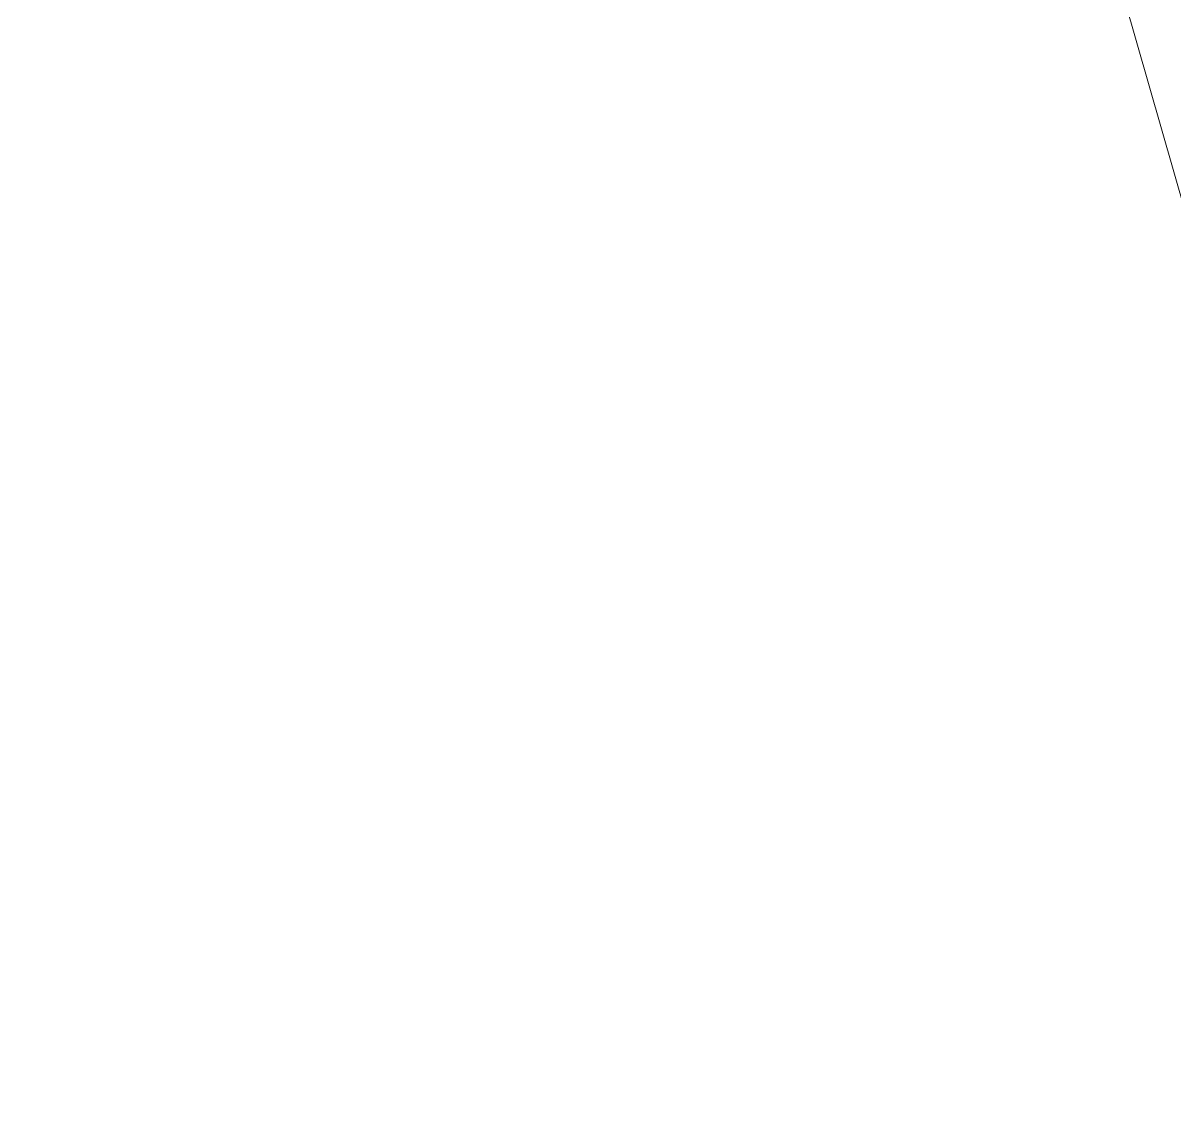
# Model space of a CAD drawing. Header units: metres. Extents: x 310973 to 330586, y 7395954 to 7409560.
# Drawn here: x 324499.7 to 324650.5, y 7397562.7 to 7397704.6 of the extents above; entities that cross this region are included whole.
import ezdxf

# ---------------------------------------------------------------- set-up
doc = ezdxf.new("R2010")
doc.units = ezdxf.units.M
doc.header["$LTSCALE"] = 10
doc.linetypes.add('DASHED2', pattern=[0.375, 0.25, -0.125])
doc.layers.get('0').update_dxf_attribs({"linetype": 'DASHED2'})
doc.layers.add('ACAD-Trecho Total_BASE ESTAÇÕES$0$_AUX-PLATAFORMA EXISTENTE', color=252, linetype='Continuous', lineweight=25)
doc.layers.add('ACAD-Trecho Total_BASE ESTAÇÕES$0$VIÁRIO - NOVO', color=2, linetype='Continuous', lineweight=18)

# ---------------------------------------------------------------- blocks, each defined once
blk = doc.blocks.new('ACAD-Trecho Total_BASE ESTAÇÕES$0$Pátio Lapa')
at = {"layer": 'ACAD-Trecho Total_BASE ESTAÇÕES$0$VIÁRIO - NOVO'}
blk.add_lwpolyline([(324088.01, 7396638.73, -0.071285), (324059.37, 7396637.81, -0.235653), (324004.8, 7396677.15), (324003.27, 7396680.05), (324001.95, 7396683.19), (324001.06, 7396685.29), (324000.3, 7396687.4), (323986.36, 7396725.31, -0.018306), (323986.08, 7396726.14), (323954.05, 7396837.86), (323948.74, 7396857.19), (323825.83, 7397279.27)], format="xyb", dxfattribs=at)
blk = doc.blocks.new('ACAD-Trecho Total_BASE ESTAÇÕES')
at = {"layer": 'ACAD-Trecho Total_BASE ESTAÇÕES$0$_AUX-PLATAFORMA EXISTENTE'}
blk.add_blockref('ACAD-Trecho Total_BASE ESTAÇÕES$0$Pátio Lapa', (673.854, 925.505), dxfattribs=at)

msp = doc.modelspace()

# ---------------------------------------------------------------- block references
at = {"linetype": 'ByBlock'}
msp.add_blockref('ACAD-Trecho Total_BASE ESTAÇÕES', (0, 0), dxfattribs=at)

doc.saveas('drawing.dxf')
